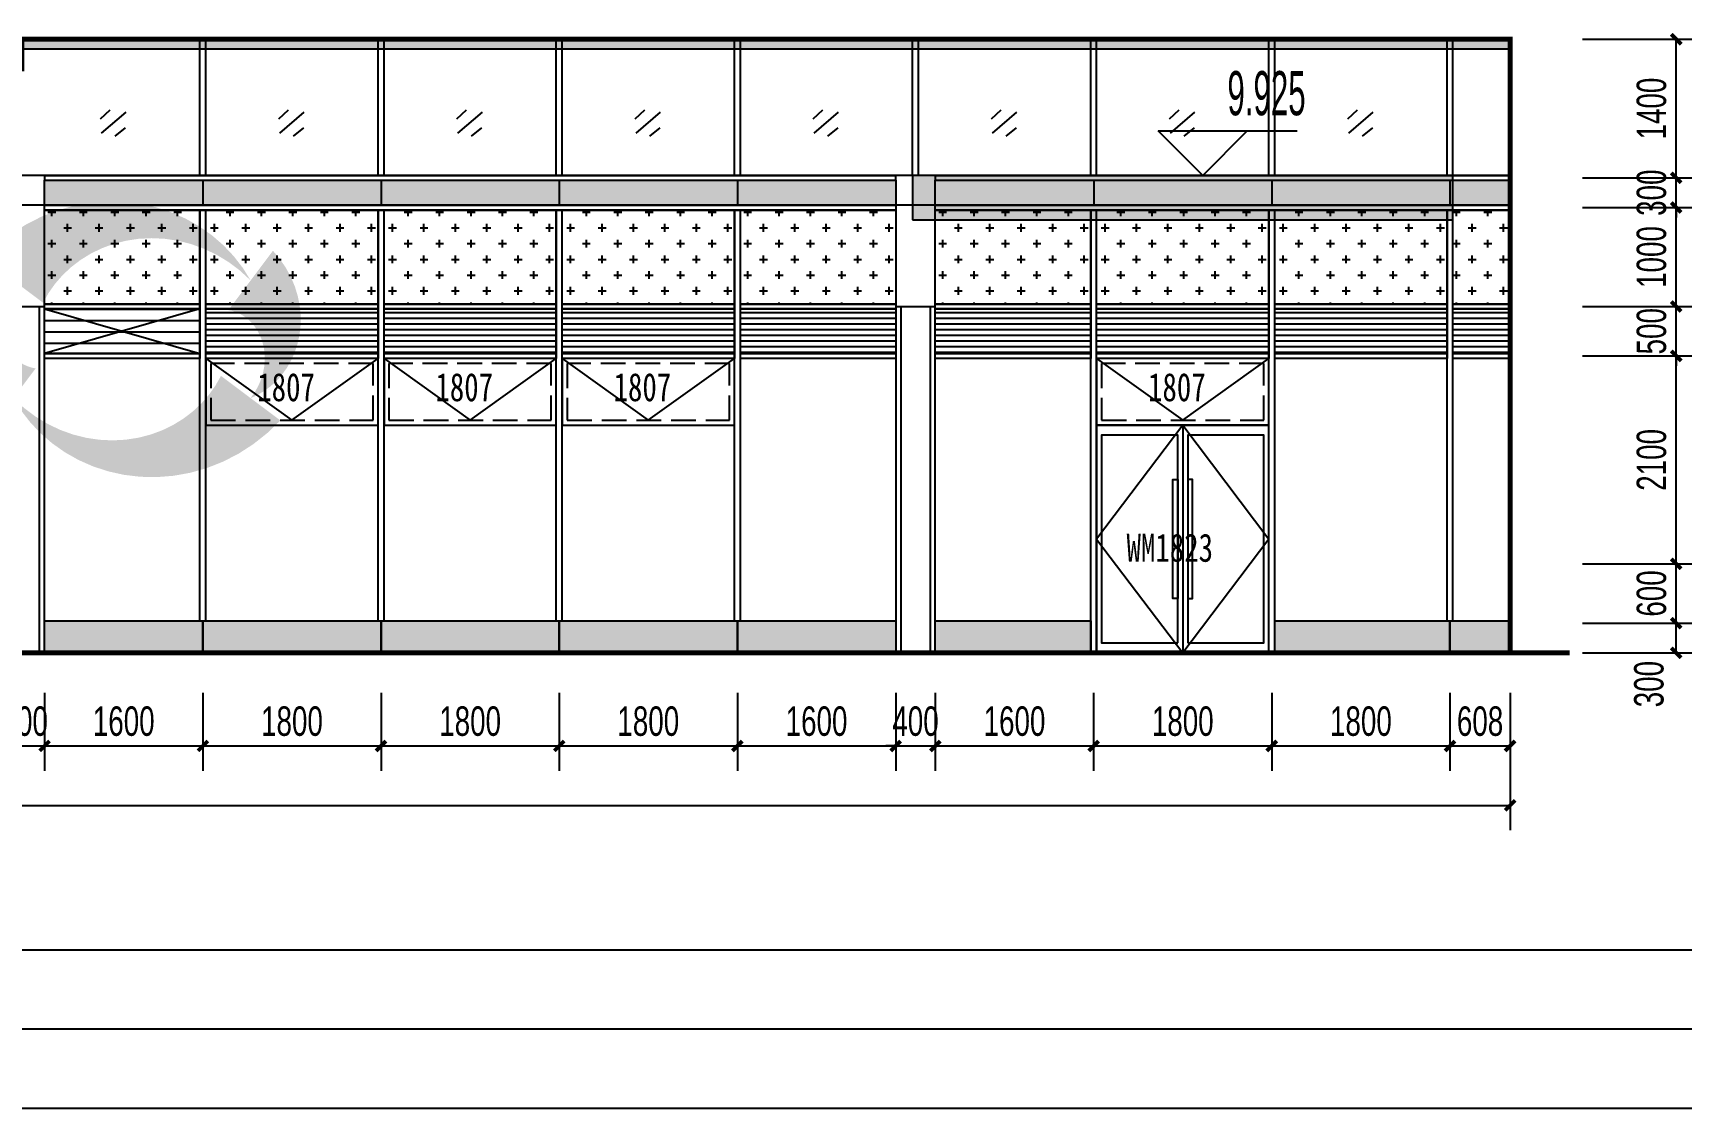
# Model space of a CAD drawing. Extents: x -483182 to 812890, y -390528 to -214858.
# Drawn here: x -238305 to -221653, y -338442 to -327578 of the extents above; entities that cross this region are included whole.
import ezdxf

# ---------------------------------------------------------------- set-up
doc = ezdxf.new("R2010")
doc.units = 0
doc.header["$LTSCALE"] = 1000
doc.header["$MEASUREMENT"] = 0
doc.linetypes.add('DASH', pattern=[0.35, 0.25, -0.1])
for name, color, linetype in [('01-标注_尺寸', 124, 'Continuous'), ('01-标注_标高', 200, 'Continuous'), ('02-TEXT_标注', 130, 'Continuous'), ('05-填充_156', 156, 'Continuous'), ('05-填充_168', 168, 'Continuous'), ('05-填充_18', 18, 'Continuous'), ('A-0-图名图例', 2, 'Continuous'), ('A-C_窗', 140, 'Continuous'), ('A-C_门', 150, 'Continuous'), ('A-E_栏杆', 232, 'Continuous'), ('D-铝板', 181, 'Continuous'), ('E-立面轮廓', 241, 'Continuous'), ('外墙百叶', 162, 'Continuous')]:
    doc.layers.add(name, color=color, linetype=linetype)
doc.layers.add('04-不打印_辅助线', color=165, linetype='Continuous', plot=False)
doc.layers.add('DIM_MODI', color=6, linetype='Continuous', plot=False)
doc.styles.add('_TCH_AXIS', font='STXIHEI_0.TTF', dxfattribs={"width": 0.75})
doc.styles.add('_TCH_DIM', font='ros.shx', dxfattribs={"width": 0.75, "bigfont": 'jd.shx'})
doc.styles.add('_TCH_DIM_T3', font='ros.shx', dxfattribs={"width": 0.705882, "bigfont": 'jd.shx'})
doc.styles.get("Standard").update_dxf_attribs({"font": 'STXIHEI_0.TTF', "width": 0.75})
doc.dimstyles.new('_TCH_ARCH&&100', dxfattribs={"dimtxt": 297.5, "dimasz": 100, "dimexe": 250, "dimexo": 300, "dimgap": 100, "dimtad": 1, "dimdec": 0, "dimzin": 0, "dimdsep": 46, "dimtxsty": '_TCH_DIM_T3', "dimblk": 'ARCHTICK', "dimcen": 0.09, "dimclrt": 7, "dimazin": 2, "dimtfac": 1, "dimtdec": 0, "dimtix": 1, "dimtmove": 2, "dimatfit": 3, "dimfxl": 0, "dimtolj": 1, "dimtzin": 0, "dimarcsym": 0})

# ---------------------------------------------------------------- blocks, each defined once
blk = doc.blocks.new('jmhrsdhj')
for p, q in [((-200, 3500), (-200, 0)), ((-150, 3500), (-150, 0)), ((150, 0), (150, 3500)), ((200, 0), (200, 3500))]:
    blk.add_line(p, q)
blk.add_lwpolyline([(-200, 3500), (200, 3500), (200, 4525), (-200, 4525)], close=True)
blk = doc.blocks.new('*U139')
at = {"layer": '05-填充_168'}
h = blk.add_hatch(color=256, dxfattribs=at)
h.dxf.hatch_style = 1
h.paths.add_polyline_path([(0, 300), (8600, 300), (8600, 50), (0, 50)])
for points in [[(0, 350), (8600, 350)], [(0, 300), (8600, 300)], [(0, 50), (8600, 50)], [(0, 0), (8600, 0)]]:
    blk.add_lwpolyline(points)
for points in [[(0, 300), (8600, 300), (8600, 350), (0, 350)], [(0, 300), (8600, 300), (8600, 50), (0, 50)], [(8600, 0), (0, 0), (0, 50), (8600, 50)]]:
    blk.add_lwpolyline(points, close=True)
blk = doc.blocks.new('*U149')
at = {"layer": 'A-C_窗'}
blk.add_line((0, 125), (0, -125), dxfattribs=at)
blk = doc.blocks.new('*U150')
at = {"layer": 'A-C_窗', "color": 0, "linetype": 'ByBlock', "lineweight": -2, "transparency": 16777216}
for p in [(0, 0), (1800, 0), (3600, 0), (5400, 0)]:
    blk.add_blockref('*U149', p, dxfattribs=at)
blk = doc.blocks.new('A$C2E0A5E3B')
blk.add_lwpolyline([(-5, 0), (1735, 0), (1735, 675), (-5, 675)], close=True)
for points in [[(-5, 675), (865, 50)], [(865, 50), (1735, 675)]]:
    blk.add_lwpolyline(points)
at = {"linetype": 'DASH'}
blk.add_lwpolyline([(45, 50), (1685, 50), (1685, 625), (45, 625)], close=True, dxfattribs=at)
at = {"layer": '04-不打印_辅助线', "width": 0.75}
blk.add_text('1807', height=285.4, dxfattribs=at).set_placement((514, 242))
blk = doc.blocks.new('*U147')
at = {"layer": 'A-C_窗'}
blk.add_blockref('A$C2E0A5E3B', (-865, -337.5), dxfattribs=at)
blk = doc.blocks.new('*U148')
at = {"layer": 'A-C_窗', "color": 0, "linetype": 'ByBlock', "lineweight": -2, "transparency": 16777216}
for p in [(0, 0), (1800, 0), (3600, 0)]:
    blk.add_blockref('*U147', p, dxfattribs=at)
blk = doc.blocks.new('*U145')
at = {"layer": '05-填充_168'}
h = blk.add_hatch(color=256, dxfattribs=at)
h.dxf.hatch_style = 1
h.paths.add_polyline_path([(0, 300), (5808, 300), (5808, 50), (0, 50)])
for points in [[(0, 350), (5808, 350)], [(0, 300), (5808, 300)], [(0, 50), (5808, 50)], [(0, 0), (5808, 0)]]:
    blk.add_lwpolyline(points)
for points in [[(0, 300), (5808, 300), (5808, 350), (0, 350)], [(0, 300), (5808, 300), (5808, 50), (0, 50)], [(5808, 0), (0, 0), (0, 50), (5808, 50)]]:
    blk.add_lwpolyline(points, close=True)
blk = doc.blocks.new('*U153')
at = {"layer": 'A-C_窗'}
blk.add_line((0, 125), (0, -125), dxfattribs=at)
blk = doc.blocks.new('*U154')
at = {"layer": 'A-C_窗', "color": 0, "linetype": 'ByBlock', "lineweight": -2, "transparency": 16777216}
for p in [(0, 0), (1800, 0), (3600, 0)]:
    blk.add_blockref('*U153', p, dxfattribs=at)
blk = doc.blocks.new('*U151')
at = {"layer": 'A-C_窗'}
blk.add_blockref('A$C2E0A5E3B', (-865, -337.5), dxfattribs=at)
blk = doc.blocks.new('*U152')
at = {"layer": 'A-C_窗', "color": 0, "linetype": 'ByBlock', "lineweight": -2, "transparency": 16777216}
blk.add_blockref('*U151', (0, 0), dxfattribs=at)
blk = doc.blocks.new('jtrsytrs')
at = {"layer": 'A-E_栏杆'}
for points in [[(861, -416), (763, -507)], [(1020, -435), (773, -648)], [(1016, -596), (911, -679)]]:
    blk.add_lwpolyline(points, dxfattribs=at)
blk = doc.blocks.new('*U165')
at = {"layer": 'A-C_窗'}
blk.add_blockref('jtrsytrs', (-907, 533), dxfattribs=at)
blk = doc.blocks.new('A$C5BC7050D')
for points in [[(-1735, 0), (5, 0), (5, 2300), (-1735, 2300)], [(-915, 100), (-915, 2200), (-1685, 2200), (-1685, 100)], [(-815, 100), (-45, 100), (-45, 2200), (-815, 2200)], [(-915, 550), (-965, 550), (-965, 1750), (-915, 1750)], [(-815, 550), (-765, 550), (-765, 1750), (-815, 1750)]]:
    blk.add_lwpolyline(points, close=True)
for points in [[(-865, 2300), (-1735, 1150), (-865, 0)], [(-865, 2300), (-865, 0)], [(-865, 2300), (5, 1150), (-865, 0)]]:
    blk.add_lwpolyline(points)
at = {"layer": '04-不打印_辅助线', "style": '_TCH_AXIS', "width": 0.75}
blk.add_text('WM1823', height=285.4, dxfattribs=at).set_placement((-1433, 920))
blk = doc.blocks.new('A$C58EF75E26')
at = {"layer": '05-填充_18'}
h = blk.add_hatch(color=256, dxfattribs=at)
h.dxf.hatch_style = 1
h.paths.add_polyline_path([(0, -100), (5460, -100), (5460, 350), (0, 350)])
blk.add_lwpolyline([(0, -100), (5460, -100), (5460, 350), (0, 350)], close=True)
blk = doc.blocks.new('ccc')
at = {"layer": 'A-C_窗'}
for points in [[(54000, 325), (55600, 325), (55600, 0), (54000, 0)], [(55600, 325), (57400, 325), (57400, 0), (55600, 0)], [(57400, 325), (59200, 325), (59200, 0), (57400, 0)], [(59200, 325), (61000, 325), (61000, 0), (59200, 0)], [(61000, 325), (62600, 325), (62600, 0), (61000, 0)], [(63000, 325), (64570, 325), (64570, 0), (63000, 0)], [(66430, 325), (68200, 325), (68200, 0), (66430, 0)], [(68200, 325), (68808, 325), (68808, 0), (68200, 0)]]:
    blk.add_lwpolyline(points, close=True, dxfattribs=at)
blk = doc.blocks.new('kiufyujytd')
at = {"layer": '05-填充_156'}
h = blk.add_hatch(dxfattribs=at)
h.set_pattern_fill('CROSS', color=136, scale=100)
h.set_pattern_definition([(0, (13783, 315929.43), (158.75, 158.75), [79.375, -238.125]), (90, (13822.68, 315889.74), (-158.75, 158.75), [79.375, -238.125])])
h.paths.add_polyline_path([(45200, 4175), (46770, 4175), (46770, 3225), (45200, 3225)])
h = blk.add_hatch(dxfattribs=at)
h.set_pattern_fill('CROSS', color=136, scale=100)
h.set_pattern_definition([(0, (15583, 315929.43), (158.75, 158.75), [79.375, -238.125]), (90, (15622.68, 315889.74), (-158.75, 158.75), [79.375, -238.125])])
h.paths.add_polyline_path([(46830, 4175), (48570, 4175), (48570, 3225), (46830, 3225)])
h = blk.add_hatch(dxfattribs=at)
h.set_pattern_fill('CROSS', color=136, scale=100)
h.set_pattern_definition([(0, (17383, 315929.43), (158.75, 158.75), [79.375, -238.125]), (90, (17422.68, 315889.74), (-158.75, 158.75), [79.375, -238.125])])
h.paths.add_polyline_path([(48630, 4175), (50370, 4175), (50370, 3225), (48630, 3225)])
h = blk.add_hatch(dxfattribs=at)
h.set_pattern_fill('CROSS', color=136, scale=100)
h.set_pattern_definition([(0, (19183, 315929.43), (158.75, 158.75), [79.375, -238.125]), (90, (19222.68, 315889.74), (-158.75, 158.75), [79.375, -238.125])])
h.paths.add_polyline_path([(50430, 4175), (52170, 4175), (52170, 3225), (50430, 3225)])
h = blk.add_hatch(dxfattribs=at)
h.set_pattern_fill('CROSS', color=136, scale=100)
h.set_pattern_definition([(0, (20813, 315929.43), (158.75, 158.75), [79.375, -238.125]), (90, (20852.68, 315889.74), (-158.75, 158.75), [79.375, -238.125])])
h.paths.add_polyline_path([(52230, 4175), (53800, 4175), (53800, 3225), (52230, 3225)])
h = blk.add_hatch(dxfattribs=at)
h.set_pattern_fill('CROSS', color=136, scale=100)
h.set_pattern_definition([(0, (22783, 315929.43), (158.75, 158.75), [79.375, -238.125]), (90, (22822.68, 315889.74), (-158.75, 158.75), [79.375, -238.125])])
h.paths.add_polyline_path([(54200, 4175), (55770, 4175), (55770, 3225), (54200, 3225)])
h = blk.add_hatch(dxfattribs=at)
h.set_pattern_fill('CROSS', color=136, scale=100)
h.set_pattern_definition([(0, (24583, 315929.43), (158.75, 158.75), [79.375, -238.125]), (90, (24622.68, 315889.74), (-158.75, 158.75), [79.375, -238.125])])
h.paths.add_polyline_path([(55830, 4175), (57570, 4175), (57570, 3225), (55830, 3225)])
h = blk.add_hatch(dxfattribs=at)
h.set_pattern_fill('CROSS', color=136, scale=100)
h.set_pattern_definition([(0, (26383, 315929.43), (158.75, 158.75), [79.375, -238.125]), (90, (26422.68, 315889.74), (-158.75, 158.75), [79.375, -238.125])])
h.paths.add_polyline_path([(57630, 4175), (59370, 4175), (59370, 3225), (57630, 3225)])
h = blk.add_hatch(dxfattribs=at)
h.set_pattern_fill('CROSS', color=136, scale=100)
h.set_pattern_definition([(0, (27020.84, 315929.43), (158.75, 158.75), [79.375, -238.125]), (90, (27060.53, 315889.74), (-158.75, 158.75), [79.375, -238.125])])
h.paths.add_polyline_path([(59430, 4175), (60008, 4175), (60008, 3225), (59430, 3225)])
h = blk.add_hatch(dxfattribs=at)
h.set_pattern_fill('LINE', color=256, scale=60)
h.set_pattern_definition([(0, (48086, 2725), (0, 57.15), [])])
h.paths.add_polyline_path([(46830, 3175), (48570, 3175), (48570, 2725), (46830, 2725)])
h = blk.add_hatch(dxfattribs=at)
h.set_pattern_fill('LINE', color=256, scale=60)
h.set_pattern_definition([(0, (49886, 2725), (0, 57.15), [])])
h.paths.add_polyline_path([(48630, 3175), (50370, 3175), (50370, 2725), (48630, 2725)])
h = blk.add_hatch(dxfattribs=at)
h.set_pattern_fill('LINE', color=256, scale=60)
h.set_pattern_definition([(0, (51686, 2725), (0, 57.15), [])])
h.paths.add_polyline_path([(50430, 3175), (52170, 3175), (52170, 2725), (50430, 2725)])
h = blk.add_hatch(dxfattribs=at)
h.set_pattern_fill('LINE', color=256, scale=60)
h.set_pattern_definition([(0, (53316, 2725), (0, 57.15), [])])
h.paths.add_polyline_path([(52230, 3175), (53800, 3175), (53800, 2725), (52230, 2725)])
h = blk.add_hatch(dxfattribs=at)
h.set_pattern_fill('LINE', color=256, scale=60)
h.set_pattern_definition([(0, (55286, 2725), (0, 57.15), [])])
h.paths.add_polyline_path([(54200, 3175), (55770, 3175), (55770, 2725), (54200, 2725)])
h = blk.add_hatch(dxfattribs=at)
h.set_pattern_fill('LINE', color=256, scale=60)
h.set_pattern_definition([(0, (57086, 2725), (0, 57.15), [])])
h.paths.add_polyline_path([(55830, 3175), (57570, 3175), (57570, 2725), (55830, 2725)])
h = blk.add_hatch(dxfattribs=at)
h.set_pattern_fill('LINE', color=256, scale=60)
h.set_pattern_definition([(0, (58886, 2725), (0, 57.15), [])])
h.paths.add_polyline_path([(57630, 3175), (59370, 3175), (59370, 2725), (57630, 2725)])
h = blk.add_hatch(dxfattribs=at)
h.set_pattern_fill('LINE', color=256, scale=60)
h.set_pattern_definition([(0, (59523.843, 2725), (0, 57.15), [])])
h.paths.add_polyline_path([(59430, 3175), (60008, 3175), (60008, 2725), (59430, 2725)])
at = {"layer": '05-填充_168'}
h = blk.add_hatch(color=256, dxfattribs=at)
h.dxf.hatch_style = 1
h.paths.add_polyline_path([(57630, -300), (60008, -300), (60008, 25), (57630, 25)])
h.paths.add_polyline_path([(54200, 25), (55770, 25), (55770, -300), (54200, -300)])
h.paths.add_polyline_path([(45200, -300), (53800, -300), (53800, 25), (45200, 25)])
h.paths.add_polyline_path([(43230, -300), (44800, -300), (44800, 25), (43230, 25)])
h.paths.add_polyline_path([(36200, 25), (37770, 25), (37770, -300), (36200, -300)])
h.paths.add_polyline_path([(27200, -300), (35800, -300), (35800, 25), (27200, 25)])
h.paths.add_polyline_path([(23430, -300), (26800, -300), (26800, 25), (23430, 25)])
h.paths.add_polyline_path([(18200, -300), (21570, -300), (21570, 25), (18200, 25)])
h.paths.add_polyline_path([(14430, -300), (17800, -300), (17800, 25), (14430, 25)])
h.paths.add_polyline_path([(9200, -300), (12570, -300), (12570, 25), (9200, 25)])
h.paths.add_polyline_path([(200, -300), (8800, -300), (8800, 25), (200, 25)])
h.paths.add_polyline_path([(-3570, -300), (-200, -300), (-200, 25), (-3570, 25)])
h.paths.add_polyline_path([(-5430, -300), (-8800, -300), (-8800, 25), (-5430, 25)])
at = {"layer": '外墙百叶'}
h = blk.add_hatch(dxfattribs=at)
h.set_pattern_fill('LINE', color=256, scale=120)
h.set_pattern_definition([(0, (15101.5, 72424), (0, 114.3), [])])
h.paths.add_polyline_path([(45200, 3175), (46770, 3175), (46770, 2725), (45200, 2725)])
for points in [[(45200, 4175), (46770, 4175), (46770, 3225), (45200, 3225)], [(46830, 4175), (48570, 4175), (48570, 3225), (46830, 3225)], [(48630, 4175), (50370, 4175), (50370, 3225), (48630, 3225)], [(50430, 4175), (52170, 4175), (52170, 3225), (50430, 3225)], [(52230, 4175), (53800, 4175), (53800, 3225), (52230, 3225)], [(54200, 4175), (55770, 4175), (55770, 3225), (54200, 3225)], [(55830, 4175), (57570, 4175), (57570, 3225), (55830, 3225)], [(57630, 4175), (59370, 4175), (59370, 3225), (57630, 3225)], [(59430, 4175), (60008, 4175), (60008, 3225), (59430, 3225)], [(46770, 3175), (45200, 3175), (45200, 3225), (46770, 3225)], [(45200, 3175), (46770, 3175), (46770, 2725), (45200, 2725)], [(48570, 3175), (46830, 3175), (46830, 3225), (48570, 3225)], [(46830, 3175), (48570, 3175), (48570, 2725), (46830, 2725)], [(50370, 3175), (48630, 3175), (48630, 3225), (50370, 3225)], [(48630, 3175), (50370, 3175), (50370, 2725), (48630, 2725)], [(52170, 3175), (50430, 3175), (50430, 3225), (52170, 3225)], [(50430, 3175), (52170, 3175), (52170, 2725), (50430, 2725)], [(53800, 3175), (52230, 3175), (52230, 3225), (53800, 3225)], [(52230, 3175), (53800, 3175), (53800, 2725), (52230, 2725)], [(55770, 3175), (54200, 3175), (54200, 3225), (55770, 3225)], [(54200, 3175), (55770, 3175), (55770, 2725), (54200, 2725)], [(57570, 3175), (55830, 3175), (55830, 3225), (57570, 3225)], [(55830, 3175), (57570, 3175), (57570, 2725), (55830, 2725)], [(59370, 3175), (57630, 3175), (57630, 3225), (59370, 3225)], [(57630, 3175), (59370, 3175), (59370, 2725), (57630, 2725)], [(60008, 3175), (59430, 3175), (59430, 3225), (60008, 3225)], [(59430, 3175), (60008, 3175), (60008, 2725), (59430, 2725)], [(46770, 2675), (45200, 2675), (45200, 2725), (46770, 2725)], [(48570, 2675), (46830, 2675), (46830, 2725), (48570, 2725)], [(50370, 2675), (48630, 2675), (48630, 2725), (50370, 2725)], [(52170, 2675), (50430, 2675), (50430, 2725), (52170, 2725)], [(53800, 2675), (52230, 2675), (52230, 2725), (53800, 2725)], [(55770, 2675), (54200, 2675), (54200, 2725), (55770, 2725)], [(57570, 2675), (55830, 2675), (55830, 2725), (57570, 2725)], [(59370, 2675), (57630, 2675), (57630, 2725), (59370, 2725)], [(60008, 2675), (59430, 2675), (59430, 2725), (60008, 2725)]]:
    blk.add_lwpolyline(points, close=True)
for points in [[(45200, 3225), (46770, 3225)], [(45200, 3175), (46770, 3175)], [(46830, 3225), (48570, 3225)], [(46830, 3175), (48570, 3175)], [(48630, 3225), (50370, 3225)], [(48630, 3175), (50370, 3175)], [(50430, 3225), (52170, 3225)], [(50430, 3175), (52170, 3175)], [(52230, 3225), (53800, 3225)], [(52230, 3175), (53800, 3175)], [(54200, 3225), (55770, 3225)], [(54200, 3175), (55770, 3175)], [(55830, 3225), (57570, 3225)], [(55830, 3175), (57570, 3175)], [(57630, 3225), (59370, 3225)], [(57630, 3175), (59370, 3175)], [(59430, 3225), (60008, 3225)], [(59430, 3175), (60008, 3175)]]:
    blk.add_lwpolyline(points)
at = {"layer": 'A-C_窗'}
for p, q in [((60008, 4525), (60008, 5900)), ((46770, 25), (46770, 4175)), ((46830, 25), (46830, 4175)), ((48570, 25), (48570, 4175)), ((48630, 25), (48630, 4175)), ((50370, 25), (50370, 4175)), ((50430, 25), (50430, 4175)), ((52170, 25), (52170, 4175)), ((52230, 25), (52230, 4175)), ((55770, -300), (55770, 4175)), ((55830, -300), (55830, 4175)), ((57570, -300), (57570, 4175)), ((57630, -300), (57630, 4175)), ((59370, 25), (59370, 4175)), ((59430, 25), (59430, 4175))]:
    blk.add_line(p, q, dxfattribs=at)
blk.add_lwpolyline([(60008, 5900), (44970, 5900)], dxfattribs=at)
at = {"layer": 'A-E_栏杆'}
for p, q in [((46770, 4525), (46770, 5900)), ((46830, 4525), (46830, 5900)), ((48570, 4525), (48570, 5900)), ((48630, 4525), (48630, 5900)), ((50370, 4525), (50370, 5900)), ((50430, 4525), (50430, 5900)), ((52170, 4525), (52170, 5900)), ((52230, 4525), (52230, 5900)), ((53970, 4525), (53970, 5900)), ((54030, 4525), (54030, 5900)), ((55770, 4525), (55770, 5900)), ((55830, 4525), (55830, 5900)), ((57570, 4525), (57570, 5900)), ((57630, 4525), (57630, 5900)), ((59370, 4525), (59370, 5900)), ((59430, 4525), (59430, 5900))]:
    blk.add_line(p, q, dxfattribs=at)
at = {"layer": '外墙百叶'}
for p, q in [((46770, 3175), (45200, 2725)), ((45200, 3175), (46770, 2725))]:
    blk.add_line(p, q, dxfattribs=at)
blk.add_blockref('ccc', (-8800, -300))
at = {"layer": 'A-C_窗'}
for name, p in [('*U139', (45200, 4175)), ('*U145', (54200, 4175)), ('*U150', (46800, 4350)), ('*U154', (55800, 4350)), ('*U148', (47700, 2338)), ('*U152', (56700, 2338))]:
    blk.add_blockref(name, p, dxfattribs=at)
at = {"layer": 'A-C_门'}
blk.add_blockref('A$C5BC7050D', (57565, -300), dxfattribs=at)
at = {"layer": 'A-E_栏杆', "color": 0, "linetype": 'ByBlock', "lineweight": -2, "transparency": 16777216}
for p in [(45907, 5067), (47707, 5067), (49507, 5067), (51307, 5067), (53107, 5067), (54907, 5067), (56707, 5067), (58507, 5067)]:
    blk.add_blockref('*U165', p, dxfattribs=at)
at = {"layer": 'D-铝板'}
for name, p in [('A$C58EF75E26', (53970, 4175)), ('jmhrsdhj', (45000, -300)), ('jmhrsdhj', (54000, -300))]:
    blk.add_blockref(name, p, dxfattribs=at)
blk = doc.blocks.new('_ArchTick')
at = {"color": 0, "linetype": 'ByBlock', "const_width": 0.4}
blk.add_lwpolyline([(-0.5, -0.5), (0.5, 0.5)], dxfattribs=at)
blk = doc.blocks.new('*D1458')
at = {"layer": '01-标注_尺寸', "color": 0, "lineweight": -2, "transparency": 16777216}
for p, q in [((-238588, -334246), (-238588, -335033)), ((-238188, -334246), (-238188, -335033)), ((-238588, -334783), (-238688, -334783)), ((-238588, -334783), (-238188, -334783)), ((-238188, -334783), (-238088, -334783))]:
    blk.add_line(p, q, dxfattribs=at)
at = {"layer": 'Defpoints', "color": 0, "transparency": 16777216}
for p in [(-238588, -333946), (-238188, -333946), (-238188, -334783)]:
    blk.add_point(p, dxfattribs=at)
at = {"layer": '01-标注_尺寸', "color": 0, "lineweight": -2, "transparency": 16777216, "xscale": 100, "yscale": 100, "zscale": 100}
blk.add_blockref('_ArchTick', (-238588, -334783), dxfattribs=at)
at = {"layer": '01-标注_尺寸', "color": 0, "lineweight": -2, "transparency": 16777216, "xscale": 100, "yscale": 100, "zscale": 100, "rotation": 180}
blk.add_blockref('_ArchTick', (-238188, -334783), dxfattribs=at)
at = {"layer": '01-标注_尺寸', "color": 7, "transparency": 16777216, "insert": (-238388, -334534), "char_height": 297.5, "attachment_point": 5, "style": '_TCH_DIM_T3'}
blk.add_mtext('\\A1;400', dxfattribs=at)
blk = doc.blocks.new('*D1459')
at = {"layer": '01-标注_尺寸', "color": 0, "lineweight": -2, "transparency": 16777216}
for p, q in [((-238188, -334246), (-238188, -335033)), ((-236588, -334246), (-236588, -335033)), ((-238188, -334783), (-236588, -334783))]:
    blk.add_line(p, q, dxfattribs=at)
at = {"layer": 'Defpoints', "color": 0, "transparency": 16777216}
for p in [(-238188, -333946), (-236588, -333946), (-236588, -334783)]:
    blk.add_point(p, dxfattribs=at)
at = {"layer": '01-标注_尺寸', "color": 0, "lineweight": -2, "transparency": 16777216, "xscale": 100, "yscale": 100, "zscale": 100, "rotation": 180}
blk.add_blockref('_ArchTick', (-238188, -334783), dxfattribs=at)
at = {"layer": '01-标注_尺寸', "color": 0, "lineweight": -2, "transparency": 16777216, "xscale": 100, "yscale": 100, "zscale": 100}
blk.add_blockref('_ArchTick', (-236588, -334783), dxfattribs=at)
at = {"layer": '01-标注_尺寸', "color": 7, "transparency": 16777216, "insert": (-237388, -334534), "char_height": 297.5, "attachment_point": 5, "style": '_TCH_DIM_T3'}
blk.add_mtext('\\A1;1600', dxfattribs=at)
blk = doc.blocks.new('*D1460')
at = {"layer": '01-标注_尺寸', "color": 0, "lineweight": -2, "transparency": 16777216}
for p, q in [((-236588, -334246), (-236588, -335033)), ((-234788, -334246), (-234788, -335033)), ((-236588, -334783), (-234788, -334783))]:
    blk.add_line(p, q, dxfattribs=at)
at = {"layer": 'Defpoints', "color": 0, "transparency": 16777216}
for p in [(-236588, -333946), (-234788, -333946), (-234788, -334783)]:
    blk.add_point(p, dxfattribs=at)
at = {"layer": '01-标注_尺寸', "color": 0, "lineweight": -2, "transparency": 16777216, "xscale": 100, "yscale": 100, "zscale": 100, "rotation": 180}
blk.add_blockref('_ArchTick', (-236588, -334783), dxfattribs=at)
at = {"layer": '01-标注_尺寸', "color": 0, "lineweight": -2, "transparency": 16777216, "xscale": 100, "yscale": 100, "zscale": 100}
blk.add_blockref('_ArchTick', (-234788, -334783), dxfattribs=at)
at = {"layer": '01-标注_尺寸', "color": 7, "transparency": 16777216, "insert": (-235688, -334534), "char_height": 297.5, "attachment_point": 5, "style": '_TCH_DIM_T3'}
blk.add_mtext('\\A1;1800', dxfattribs=at)
blk = doc.blocks.new('*D1461')
at = {"layer": '01-标注_尺寸', "color": 0, "lineweight": -2, "transparency": 16777216}
for p, q in [((-234788, -334246), (-234788, -335033)), ((-232988, -334246), (-232988, -335033)), ((-234788, -334783), (-232988, -334783))]:
    blk.add_line(p, q, dxfattribs=at)
at = {"layer": 'Defpoints', "color": 0, "transparency": 16777216}
for p in [(-234788, -333946), (-232988, -333946), (-232988, -334783)]:
    blk.add_point(p, dxfattribs=at)
at = {"layer": '01-标注_尺寸', "color": 0, "lineweight": -2, "transparency": 16777216, "xscale": 100, "yscale": 100, "zscale": 100, "rotation": 180}
blk.add_blockref('_ArchTick', (-234788, -334783), dxfattribs=at)
at = {"layer": '01-标注_尺寸', "color": 0, "lineweight": -2, "transparency": 16777216, "xscale": 100, "yscale": 100, "zscale": 100}
blk.add_blockref('_ArchTick', (-232988, -334783), dxfattribs=at)
at = {"layer": '01-标注_尺寸', "color": 7, "transparency": 16777216, "insert": (-233888, -334534), "char_height": 297.5, "attachment_point": 5, "style": '_TCH_DIM_T3'}
blk.add_mtext('\\A1;1800', dxfattribs=at)
blk = doc.blocks.new('*D1462')
at = {"layer": '01-标注_尺寸', "color": 0, "lineweight": -2, "transparency": 16777216}
for p, q in [((-232988, -334246), (-232988, -335033)), ((-231188, -334246), (-231188, -335033)), ((-232988, -334783), (-231188, -334783))]:
    blk.add_line(p, q, dxfattribs=at)
at = {"layer": 'Defpoints', "color": 0, "transparency": 16777216}
for p in [(-232988, -333946), (-231188, -333946), (-231188, -334783)]:
    blk.add_point(p, dxfattribs=at)
at = {"layer": '01-标注_尺寸', "color": 0, "lineweight": -2, "transparency": 16777216, "xscale": 100, "yscale": 100, "zscale": 100, "rotation": 180}
blk.add_blockref('_ArchTick', (-232988, -334783), dxfattribs=at)
at = {"layer": '01-标注_尺寸', "color": 0, "lineweight": -2, "transparency": 16777216, "xscale": 100, "yscale": 100, "zscale": 100}
blk.add_blockref('_ArchTick', (-231188, -334783), dxfattribs=at)
at = {"layer": '01-标注_尺寸', "color": 7, "transparency": 16777216, "insert": (-232088, -334534), "char_height": 297.5, "attachment_point": 5, "style": '_TCH_DIM_T3'}
blk.add_mtext('\\A1;1800', dxfattribs=at)
blk = doc.blocks.new('*D1463')
at = {"layer": '01-标注_尺寸', "color": 0, "lineweight": -2, "transparency": 16777216}
for p, q in [((-231188, -334246), (-231188, -335033)), ((-229588, -334246), (-229588, -335033)), ((-231188, -334783), (-229588, -334783))]:
    blk.add_line(p, q, dxfattribs=at)
at = {"layer": 'Defpoints', "color": 0, "transparency": 16777216}
for p in [(-231188, -333946), (-229588, -333946), (-229588, -334783)]:
    blk.add_point(p, dxfattribs=at)
at = {"layer": '01-标注_尺寸', "color": 0, "lineweight": -2, "transparency": 16777216, "xscale": 100, "yscale": 100, "zscale": 100, "rotation": 180}
blk.add_blockref('_ArchTick', (-231188, -334783), dxfattribs=at)
at = {"layer": '01-标注_尺寸', "color": 0, "lineweight": -2, "transparency": 16777216, "xscale": 100, "yscale": 100, "zscale": 100}
blk.add_blockref('_ArchTick', (-229588, -334783), dxfattribs=at)
at = {"layer": '01-标注_尺寸', "color": 7, "transparency": 16777216, "insert": (-230388, -334534), "char_height": 297.5, "attachment_point": 5, "style": '_TCH_DIM_T3'}
blk.add_mtext('\\A1;1600', dxfattribs=at)
blk = doc.blocks.new('*D1464')
at = {"layer": '01-标注_尺寸', "color": 0, "lineweight": -2, "transparency": 16777216}
for p, q in [((-229588, -334246), (-229588, -335033)), ((-229188, -334246), (-229188, -335033)), ((-229588, -334783), (-229688, -334783)), ((-229588, -334783), (-229188, -334783)), ((-229188, -334783), (-229088, -334783))]:
    blk.add_line(p, q, dxfattribs=at)
at = {"layer": 'Defpoints', "color": 0, "transparency": 16777216}
for p in [(-229588, -333946), (-229188, -333946), (-229188, -334783)]:
    blk.add_point(p, dxfattribs=at)
at = {"layer": '01-标注_尺寸', "color": 0, "lineweight": -2, "transparency": 16777216, "xscale": 100, "yscale": 100, "zscale": 100}
blk.add_blockref('_ArchTick', (-229588, -334783), dxfattribs=at)
at = {"layer": '01-标注_尺寸', "color": 0, "lineweight": -2, "transparency": 16777216, "xscale": 100, "yscale": 100, "zscale": 100, "rotation": 180}
blk.add_blockref('_ArchTick', (-229188, -334783), dxfattribs=at)
at = {"layer": '01-标注_尺寸', "color": 7, "transparency": 16777216, "insert": (-229388, -334534), "char_height": 297.5, "attachment_point": 5, "style": '_TCH_DIM_T3'}
blk.add_mtext('\\A1;400', dxfattribs=at)
blk = doc.blocks.new('*D1465')
at = {"layer": '01-标注_尺寸', "color": 0, "lineweight": -2, "transparency": 16777216}
for p, q in [((-229188, -334246), (-229188, -335033)), ((-227588, -334246), (-227588, -335033)), ((-229188, -334783), (-227588, -334783))]:
    blk.add_line(p, q, dxfattribs=at)
at = {"layer": 'Defpoints', "color": 0, "transparency": 16777216}
for p in [(-229188, -333946), (-227588, -333946), (-227588, -334783)]:
    blk.add_point(p, dxfattribs=at)
at = {"layer": '01-标注_尺寸', "color": 0, "lineweight": -2, "transparency": 16777216, "xscale": 100, "yscale": 100, "zscale": 100, "rotation": 180}
blk.add_blockref('_ArchTick', (-229188, -334783), dxfattribs=at)
at = {"layer": '01-标注_尺寸', "color": 0, "lineweight": -2, "transparency": 16777216, "xscale": 100, "yscale": 100, "zscale": 100}
blk.add_blockref('_ArchTick', (-227588, -334783), dxfattribs=at)
at = {"layer": '01-标注_尺寸', "color": 7, "transparency": 16777216, "insert": (-228388, -334534), "char_height": 297.5, "attachment_point": 5, "style": '_TCH_DIM_T3'}
blk.add_mtext('\\A1;1600', dxfattribs=at)
blk = doc.blocks.new('*D1466')
at = {"layer": '01-标注_尺寸', "color": 0, "lineweight": -2, "transparency": 16777216}
for p, q in [((-227588, -334246), (-227588, -335033)), ((-225788, -334246), (-225788, -335033)), ((-227588, -334783), (-225788, -334783))]:
    blk.add_line(p, q, dxfattribs=at)
at = {"layer": 'Defpoints', "color": 0, "transparency": 16777216}
for p in [(-227588, -333946), (-225788, -333946), (-225788, -334783)]:
    blk.add_point(p, dxfattribs=at)
at = {"layer": '01-标注_尺寸', "color": 0, "lineweight": -2, "transparency": 16777216, "xscale": 100, "yscale": 100, "zscale": 100, "rotation": 180}
blk.add_blockref('_ArchTick', (-227588, -334783), dxfattribs=at)
at = {"layer": '01-标注_尺寸', "color": 0, "lineweight": -2, "transparency": 16777216, "xscale": 100, "yscale": 100, "zscale": 100}
blk.add_blockref('_ArchTick', (-225788, -334783), dxfattribs=at)
at = {"layer": '01-标注_尺寸', "color": 7, "transparency": 16777216, "insert": (-226688, -334534), "char_height": 297.5, "attachment_point": 5, "style": '_TCH_DIM_T3'}
blk.add_mtext('\\A1;1800', dxfattribs=at)
blk = doc.blocks.new('*D1467')
at = {"layer": '01-标注_尺寸', "color": 0, "lineweight": -2, "transparency": 16777216}
for p, q in [((-225788, -334246), (-225788, -335033)), ((-223988, -334246), (-223988, -335033)), ((-225788, -334783), (-223988, -334783))]:
    blk.add_line(p, q, dxfattribs=at)
at = {"layer": 'Defpoints', "color": 0, "transparency": 16777216}
for p in [(-225788, -333946), (-223988, -333946), (-223988, -334783)]:
    blk.add_point(p, dxfattribs=at)
at = {"layer": '01-标注_尺寸', "color": 0, "lineweight": -2, "transparency": 16777216, "xscale": 100, "yscale": 100, "zscale": 100, "rotation": 180}
blk.add_blockref('_ArchTick', (-225788, -334783), dxfattribs=at)
at = {"layer": '01-标注_尺寸', "color": 0, "lineweight": -2, "transparency": 16777216, "xscale": 100, "yscale": 100, "zscale": 100}
blk.add_blockref('_ArchTick', (-223988, -334783), dxfattribs=at)
at = {"layer": '01-标注_尺寸', "color": 7, "transparency": 16777216, "insert": (-224888, -334534), "char_height": 297.5, "attachment_point": 5, "style": '_TCH_DIM_T3'}
blk.add_mtext('\\A1;1800', dxfattribs=at)
blk = doc.blocks.new('*D1468')
at = {"layer": '01-标注_尺寸', "color": 0, "lineweight": -2, "transparency": 16777216}
for p, q in [((-223988, -334246), (-223988, -335033)), ((-223380, -334246), (-223380, -335033)), ((-223988, -334783), (-223380, -334783))]:
    blk.add_line(p, q, dxfattribs=at)
at = {"layer": 'Defpoints', "color": 0, "transparency": 16777216}
for p in [(-223988, -333946), (-223380, -333946), (-223380, -334783)]:
    blk.add_point(p, dxfattribs=at)
at = {"layer": '01-标注_尺寸', "color": 0, "lineweight": -2, "transparency": 16777216, "xscale": 100, "yscale": 100, "zscale": 100, "rotation": 180}
blk.add_blockref('_ArchTick', (-223988, -334783), dxfattribs=at)
at = {"layer": '01-标注_尺寸', "color": 0, "lineweight": -2, "transparency": 16777216, "xscale": 100, "yscale": 100, "zscale": 100}
blk.add_blockref('_ArchTick', (-223380, -334783), dxfattribs=at)
at = {"layer": '01-标注_尺寸', "color": 7, "transparency": 16777216, "insert": (-223684, -334534), "char_height": 297.5, "attachment_point": 5, "style": '_TCH_DIM_T3'}
blk.add_mtext('\\A1;608', dxfattribs=at)
blk = doc.blocks.new('*D1469')
at = {"layer": '01-标注_尺寸', "color": 0, "lineweight": -2, "transparency": 16777216}
for p, q in [((-307619, -334846), (-307619, -335633)), ((-223380, -334846), (-223380, -335633)), ((-307619, -335383), (-223380, -335383))]:
    blk.add_line(p, q, dxfattribs=at)
at = {"layer": 'Defpoints', "color": 0, "transparency": 16777216}
for p in [(-307619, -334546), (-223380, -334546), (-223380, -335383)]:
    blk.add_point(p, dxfattribs=at)
at = {"layer": '01-标注_尺寸', "color": 0, "lineweight": -2, "transparency": 16777216, "xscale": 100, "yscale": 100, "zscale": 100, "rotation": 180}
blk.add_blockref('_ArchTick', (-307619, -335383), dxfattribs=at)
at = {"layer": '01-标注_尺寸', "color": 0, "lineweight": -2, "transparency": 16777216, "xscale": 100, "yscale": 100, "zscale": 100}
blk.add_blockref('_ArchTick', (-223380, -335383), dxfattribs=at)
at = {"layer": '01-标注_尺寸', "color": 7, "transparency": 16777216, "insert": (-265500, -335134), "char_height": 297.5, "attachment_point": 5, "style": '_TCH_DIM_T3'}
blk.add_mtext('\\A1;84239', dxfattribs=at)
blk = doc.blocks.new('*D1795')
at = {"layer": '01-标注_尺寸', "color": 0, "lineweight": -2, "transparency": 16777216}
for p, q in [((-222402, -329342), (-220852, -329342)), ((-221102, -333842), (-221102, -329342)), ((-222402, -333842), (-220852, -333842))]:
    blk.add_line(p, q, dxfattribs=at)
at = {"layer": 'Defpoints', "color": 0, "transparency": 16777216}
for p in [(-222702, -329342), (-221102, -329342), (-222702, -333842)]:
    blk.add_point(p, dxfattribs=at)
at = {"layer": '01-标注_尺寸', "color": 0, "lineweight": -2, "transparency": 16777216, "xscale": 100, "yscale": 100, "zscale": 100}
for p, rotation in [((-221102, -329342), 90), ((-221102, -333842), 270)]:
    blk.add_blockref('_ArchTick', p, dxfattribs=dict(at, rotation=rotation))
at = {"layer": '01-标注_尺寸', "color": 7, "transparency": 16777216, "insert": (-221351, -331592), "char_height": 297.5, "attachment_point": 5, "rotation": 90, "style": '_TCH_DIM_T3'}
blk.add_mtext('\\A1;4500', dxfattribs=at)
blk = doc.blocks.new('*D1796')
at = {"layer": '01-标注_尺寸', "color": 0, "lineweight": -2, "transparency": 16777216}
for p, q in [((-222402, -327642), (-220852, -327642)), ((-221102, -329342), (-221102, -327642)), ((-222402, -329342), (-220852, -329342))]:
    blk.add_line(p, q, dxfattribs=at)
at = {"layer": 'Defpoints', "color": 0, "transparency": 16777216}
for p in [(-222702, -327642), (-221102, -327642), (-222702, -329342)]:
    blk.add_point(p, dxfattribs=at)
at = {"layer": '01-标注_尺寸', "color": 0, "lineweight": -2, "transparency": 16777216, "xscale": 100, "yscale": 100, "zscale": 100}
for p, rotation in [((-221102, -327642), 90), ((-221102, -329342), 270)]:
    blk.add_blockref('_ArchTick', p, dxfattribs=dict(at, rotation=rotation))
at = {"layer": '01-标注_尺寸', "color": 7, "transparency": 16777216, "insert": (-221351, -328492), "char_height": 297.5, "attachment_point": 5, "rotation": 90, "style": '_TCH_DIM_T3'}
blk.add_mtext('\\A1;1700', dxfattribs=at)
blk = doc.blocks.new('*D1797')
at = {"layer": '01-标注_尺寸', "color": 0, "lineweight": -2, "transparency": 16777216}
for p, q in [((-222650, -333542), (-221452, -333542)), ((-221702, -333842), (-221702, -333542)), ((-222650, -333842), (-221452, -333842))]:
    blk.add_line(p, q, dxfattribs=at)
at = {"layer": 'Defpoints', "color": 0, "transparency": 16777216}
for p in [(-222950, -333542), (-221702, -333542), (-222950, -333842)]:
    blk.add_point(p, dxfattribs=at)
at = {"layer": '01-标注_尺寸', "color": 0, "lineweight": -2, "transparency": 16777216, "xscale": 100, "yscale": 100, "zscale": 100}
for p, rotation in [((-221702, -333542), 90), ((-221702, -333842), 270)]:
    blk.add_blockref('_ArchTick', p, dxfattribs=dict(at, rotation=rotation))
at = {"layer": '01-标注_尺寸', "color": 7, "transparency": 16777216, "insert": (-221977, -334158), "char_height": 297.5, "attachment_point": 5, "rotation": 90, "style": '_TCH_DIM_T3'}
blk.add_mtext('\\A1;300', dxfattribs=at)
blk = doc.blocks.new('*D1798')
at = {"layer": '01-标注_尺寸', "color": 0, "lineweight": -2, "transparency": 16777216}
for p, q in [((-222650, -332942), (-221452, -332942)), ((-221702, -333542), (-221702, -332942)), ((-222650, -333542), (-221452, -333542))]:
    blk.add_line(p, q, dxfattribs=at)
at = {"layer": 'Defpoints', "color": 0, "transparency": 16777216}
for p in [(-222950, -332942), (-221702, -332942), (-222950, -333542)]:
    blk.add_point(p, dxfattribs=at)
at = {"layer": '01-标注_尺寸', "color": 0, "lineweight": -2, "transparency": 16777216, "xscale": 100, "yscale": 100, "zscale": 100}
for p, rotation in [((-221702, -332942), 90), ((-221702, -333542), 270)]:
    blk.add_blockref('_ArchTick', p, dxfattribs=dict(at, rotation=rotation))
at = {"layer": '01-标注_尺寸', "color": 7, "transparency": 16777216, "insert": (-221951, -333242), "char_height": 297.5, "attachment_point": 5, "rotation": 90, "style": '_TCH_DIM_T3'}
blk.add_mtext('\\A1;600', dxfattribs=at)
blk = doc.blocks.new('*D1799')
at = {"layer": '01-标注_尺寸', "color": 0, "lineweight": -2, "transparency": 16777216}
for p, q in [((-222650, -330842), (-221452, -330842)), ((-221702, -332942), (-221702, -330842)), ((-222650, -332942), (-221452, -332942))]:
    blk.add_line(p, q, dxfattribs=at)
at = {"layer": 'Defpoints', "color": 0, "transparency": 16777216}
for p in [(-222950, -330842), (-221702, -330842), (-222950, -332942)]:
    blk.add_point(p, dxfattribs=at)
at = {"layer": '01-标注_尺寸', "color": 0, "lineweight": -2, "transparency": 16777216, "xscale": 100, "yscale": 100, "zscale": 100}
for p, rotation in [((-221702, -330842), 90), ((-221702, -332942), 270)]:
    blk.add_blockref('_ArchTick', p, dxfattribs=dict(at, rotation=rotation))
at = {"layer": '01-标注_尺寸', "color": 7, "transparency": 16777216, "insert": (-221951, -331892), "char_height": 297.5, "attachment_point": 5, "rotation": 90, "style": '_TCH_DIM_T3'}
blk.add_mtext('\\A1;2100', dxfattribs=at)
blk = doc.blocks.new('*D1800')
at = {"layer": '01-标注_尺寸', "color": 0, "lineweight": -2, "transparency": 16777216}
for p, q in [((-222650, -330342), (-221452, -330342)), ((-221702, -330342), (-221702, -330242)), ((-221702, -330842), (-221702, -330342)), ((-222650, -330842), (-221452, -330842)), ((-221702, -330842), (-221702, -330942))]:
    blk.add_line(p, q, dxfattribs=at)
at = {"layer": 'Defpoints', "color": 0, "transparency": 16777216}
for p in [(-222950, -330342), (-221702, -330342), (-222950, -330842)]:
    blk.add_point(p, dxfattribs=at)
at = {"layer": '01-标注_尺寸', "color": 0, "lineweight": -2, "transparency": 16777216, "xscale": 100, "yscale": 100, "zscale": 100}
for p, rotation in [((-221702, -330342), 270), ((-221702, -330842), 90)]:
    blk.add_blockref('_ArchTick', p, dxfattribs=dict(at, rotation=rotation))
at = {"layer": '01-标注_尺寸', "color": 7, "transparency": 16777216, "insert": (-221951, -330592), "char_height": 297.5, "attachment_point": 5, "rotation": 90, "style": '_TCH_DIM_T3'}
blk.add_mtext('\\A1;500', dxfattribs=at)
blk = doc.blocks.new('*D1801')
at = {"layer": '01-标注_尺寸', "color": 0, "lineweight": -2, "transparency": 16777216}
for p, q in [((-222650, -329342), (-221452, -329342)), ((-221702, -330342), (-221702, -329342)), ((-222650, -330342), (-221452, -330342))]:
    blk.add_line(p, q, dxfattribs=at)
at = {"layer": 'Defpoints', "color": 0, "transparency": 16777216}
for p in [(-222950, -329342), (-221702, -329342), (-222950, -330342)]:
    blk.add_point(p, dxfattribs=at)
at = {"layer": '01-标注_尺寸', "color": 0, "lineweight": -2, "transparency": 16777216, "xscale": 100, "yscale": 100, "zscale": 100}
for p, rotation in [((-221702, -329342), 90), ((-221702, -330342), 270)]:
    blk.add_blockref('_ArchTick', p, dxfattribs=dict(at, rotation=rotation))
at = {"layer": '01-标注_尺寸', "color": 7, "transparency": 16777216, "insert": (-221951, -329842), "char_height": 297.5, "attachment_point": 5, "rotation": 90, "style": '_TCH_DIM_T3'}
blk.add_mtext('\\A1;1000', dxfattribs=at)
blk = doc.blocks.new('*D1802')
at = {"layer": '01-标注_尺寸', "color": 0, "lineweight": -2, "transparency": 16777216}
for p, q in [((-221702, -329042), (-221702, -328942)), ((-222650, -329042), (-221452, -329042)), ((-221702, -329342), (-221702, -329042)), ((-222650, -329342), (-221452, -329342)), ((-221702, -329342), (-221702, -329442))]:
    blk.add_line(p, q, dxfattribs=at)
at = {"layer": 'Defpoints', "color": 0, "transparency": 16777216}
for p in [(-222950, -329042), (-221702, -329042), (-222950, -329342)]:
    blk.add_point(p, dxfattribs=at)
at = {"layer": '01-标注_尺寸', "color": 0, "lineweight": -2, "transparency": 16777216, "xscale": 100, "yscale": 100, "zscale": 100}
for p, rotation in [((-221702, -329042), 270), ((-221702, -329342), 90)]:
    blk.add_blockref('_ArchTick', p, dxfattribs=dict(at, rotation=rotation))
at = {"layer": '01-标注_尺寸', "color": 7, "transparency": 16777216, "insert": (-221951, -329192), "char_height": 297.5, "attachment_point": 5, "rotation": 90, "style": '_TCH_DIM_T3'}
blk.add_mtext('\\A1;300', dxfattribs=at)
blk = doc.blocks.new('*D1803')
at = {"layer": '01-标注_尺寸', "color": 0, "lineweight": -2, "transparency": 16777216}
for p, q in [((-222650, -327642), (-221452, -327642)), ((-221702, -329042), (-221702, -327642)), ((-222650, -329042), (-221452, -329042))]:
    blk.add_line(p, q, dxfattribs=at)
at = {"layer": 'Defpoints', "color": 0, "transparency": 16777216}
for p in [(-222950, -327642), (-221702, -327642), (-222950, -329042)]:
    blk.add_point(p, dxfattribs=at)
at = {"layer": '01-标注_尺寸', "color": 0, "lineweight": -2, "transparency": 16777216, "xscale": 100, "yscale": 100, "zscale": 100}
for p, rotation in [((-221702, -327642), 90), ((-221702, -329042), 270)]:
    blk.add_blockref('_ArchTick', p, dxfattribs=dict(at, rotation=rotation))
at = {"layer": '01-标注_尺寸', "color": 7, "transparency": 16777216, "insert": (-221951, -328342), "char_height": 297.5, "attachment_point": 5, "rotation": 90, "style": '_TCH_DIM_T3'}
blk.add_mtext('\\A1;1400', dxfattribs=at)

msp = doc.modelspace()

# ---------------------------------------------------------------- hatches: boundary and pattern name
at = {"layer": '05-填充_18'}
h = msp.add_hatch(color=256, dxfattribs=at)
h.dxf.hatch_style = 1
h.paths.add_polyline_path([(-238417.8, -327641.9), (-223380, -327641.9), (-223380, -327741.9), (-238417.8, -327741.9)])

# ---------------------------------------------------------------- linework, layer by layer
at = {"layer": '01-标注_标高'}
for p, q in [((-226485.8, -329016.9), (-226935.8, -328566.9)), ((-226935.8, -328566.9), (-225530.3, -328566.9)), ((-226485.8, -329016.9), (-226035.8, -328566.9)), ((-227535.8, -329016.9), (-226035.8, -329016.9))]:
    msp.add_line(p, q, dxfattribs=at)
at = {"layer": 'A-0-图名图例'}
for p, q in [((-312480, -336841.9), (-217380, -336841.9)), ((-312480, -337641.9), (-217380, -337641.9)), ((-312480, -338441.9), (-217380, -338441.9))]:
    msp.add_line(p, q, dxfattribs=at)
at = {"layer": 'A-C_窗'}
msp.add_line((-307618.8, -333841.9), (-223380, -333841.9), dxfattribs=at)
msp.add_lwpolyline([(-223380, -329016.9), (-283587.8, -329016.9)], dxfattribs=at)
at = {"layer": 'A-E_栏杆'}
msp.add_lwpolyline([(-238417.8, -327641.9), (-223380, -327641.9), (-223380, -327741.9), (-238417.8, -327741.9)], close=True, dxfattribs=at)
at = {"layer": 'DIM_MODI'}
msp.add_lwpolyline([(-238503, -331268, 0, 750, 0.5), (-236105.4, -331268, 0, 750, 0.5), (-236105.4, -330078.5, 0, 750, 0.5), (-238503, -330078.5, 0, 750, 0.5)], format="xyseb", close=True, dxfattribs=at)
at = {"layer": 'E-立面轮廓', "const_width": 50}
for points in [[(-283387.8, -327941.9), (-238417.8, -327941.9), (-238417.8, -327641.9), (-223380, -327641.9), (-223380, -333841.9)], [(-222780, -333841.9), (-308218.8, -333841.9)]]:
    msp.add_lwpolyline(points, dxfattribs=at)

# ---------------------------------------------------------------- block references
at = {"layer": 'A-C_窗'}
msp.add_blockref('kiufyujytd', (-283387.8, -333541.9), dxfattribs=at)

# ---------------------------------------------------------------- texts
at = {"layer": '02-TEXT_标注', "style": '_TCH_DIM', "width": 0.529412}
msp.add_text('9.925', height=446.25, dxfattribs=at).set_placement((-226236.8, -328409.4))

# ---------------------------------------------------------------- dimensions: what is measured, and where the dimension line sits
at = {"layer": '01-标注_尺寸'}
for p1, p2, distance, picture, middle in [((-222950, -329041.9), (-222950, -327641.9), -1247.7, '*D1803', (-221951.1, -328341.9)), ((-222701.6, -329341.9), (-222701.6, -327641.9), -1599.2, '*D1796', (-221351.1, -328491.9)), ((-222950, -329341.9), (-222950, -329041.9), -1247.7, '*D1802', (-221951.1, -329191.9)), ((-222950, -330341.9), (-222950, -329341.9), -1247.7, '*D1801', (-221951.1, -329841.9)), ((-222701.6, -333841.9), (-222701.6, -329341.9), -1599.2, '*D1795', (-221351.1, -331591.9)), ((-222950, -330841.9), (-222950, -330341.9), -1247.7, '*D1800', (-221951.1, -330591.9)), ((-222950, -332941.9), (-222950, -330841.9), -1247.7, '*D1799', (-221951.1, -331891.9)), ((-222950, -333541.9), (-222950, -332941.9), -1247.7, '*D1798', (-221951.1, -333241.9)), ((-238587.8, -333945.9), (-238187.8, -333945.9), -837.1, '*D1458', (-238387.8, -334534.3)), ((-238187.8, -333945.9), (-236587.8, -333945.9), -837.1, '*D1459', (-237387.8, -334534.3)), ((-236587.8, -333945.9), (-234787.8, -333945.9), -837.1, '*D1460', (-235687.8, -334534.3)), ((-234787.8, -333945.9), (-232987.8, -333945.9), -837.1, '*D1461', (-233887.8, -334534.3)), ((-232987.8, -333945.9), (-231187.8, -333945.9), -837.1, '*D1462', (-232087.8, -334534.3)), ((-231187.8, -333945.9), (-229587.8, -333945.9), -837.1, '*D1463', (-230387.8, -334534.3)), ((-229587.8, -333945.9), (-229187.8, -333945.9), -837.1, '*D1464', (-229387.8, -334534.3)), ((-229187.8, -333945.9), (-227587.8, -333945.9), -837.1, '*D1465', (-228387.8, -334534.3)), ((-227587.8, -333945.9), (-225787.8, -333945.9), -837.1, '*D1466', (-226687.8, -334534.3)), ((-225787.8, -333945.9), (-223987.8, -333945.9), -837.1, '*D1467', (-224887.8, -334534.3)), ((-223987.8, -333945.9), (-223380, -333945.9), -837.1, '*D1468', (-223683.9, -334534.3)), ((-307619, -334545.9), (-223380, -334545.9), -837.1, '*D1469', (-265499.5, -335134.3))]:
    dim = msp.add_aligned_dim(p1=p1, p2=p2, distance=distance, dimstyle='_TCH_ARCH&&100', dxfattribs=at)
    dim.commit()
    dim.dimension.update_dxf_attribs({"geometry": picture, "text_midpoint": middle})
dim = msp.add_linear_dim(base=(-221702.3, -333541.9), p1=(-222950, -333841.9), p2=(-222950, -333541.9), angle=90, dimstyle='_TCH_ARCH&&100', dxfattribs=at)
dim.commit()
dim.dimension.update_dxf_attribs({"geometry": '*D1797', "text_midpoint": (-221977.3, -334157.9), "dimtype": 161})

doc.saveas('drawing.dxf')
